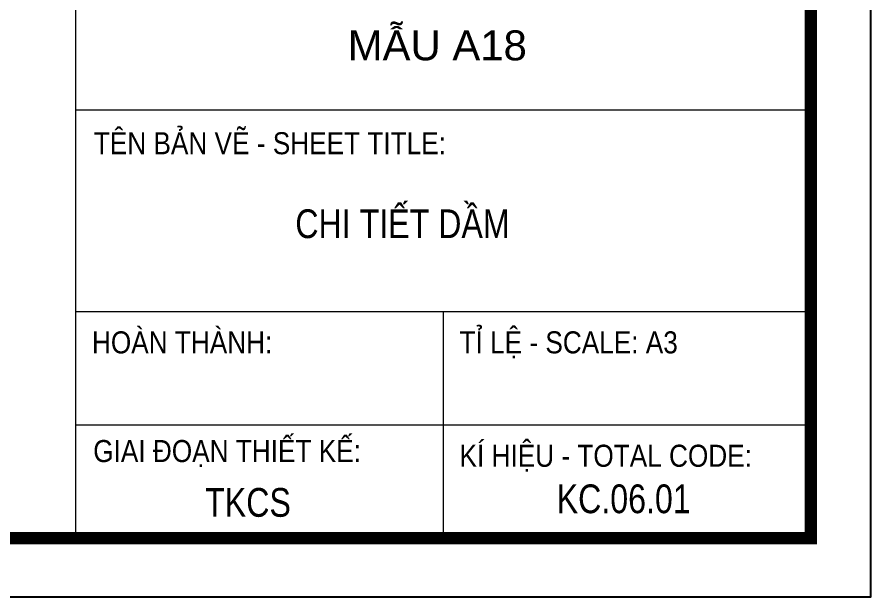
# Model space of a CAD drawing. Header units: millimetres. Extents: x 176375 to 193799, y -1565 to 5860.
# Drawn here: x 192019 to 193799, y -1565 to -356 of the extents above; entities that cross this region are included whole.
import ezdxf
from ezdxf.enums import TextEntityAlignment as Align

# ---------------------------------------------------------------- set-up
doc = ezdxf.new("R2010")
doc.units = ezdxf.units.MM
doc.header["$LTSCALE"] = 250
doc.header["$MEASUREMENT"] = 0
doc.layers.get('DEFPOINTS').update_dxf_attribs({"color": 87})
doc.layers.add('06.TEXT', color=2, linetype='Continuous')
doc.layers.add('08.TEXTBEAM', color=2, linetype='Continuous')
doc.layers.add('Xref khung ten  A3 TKCS$0$A-KY HIEU', color=34, linetype='Continuous', lineweight=20)
doc.layers.add('Xref khung ten  A3 TKCS$0$A-TEXT', color=9, linetype='Continuous', lineweight=18)
doc.styles.add('ARIAL', font='arial.ttf', dxfattribs={"width": 0.6})
doc.styles.add('Xref khung ten  A3 TKCS$0$A1-arial', font='arial.ttf', dxfattribs={"width": 0.8})
doc.styles.add('Xref khung ten  A3 TKCS$0$AA - Arial - Regular', font='arial.ttf', dxfattribs={"height": 250})
doc.styles.add('Xref khung ten  A3 TKCS$0$ARIAL', font='arial.ttf')

# ---------------------------------------------------------------- blocks, each defined once
blk = doc.blocks.new('Xref khung ten  A3 TKCS')
at = {"layer": 'DEFPOINTS', "color": 125}
blk.add_lwpolyline([(-57730.367, -13938.757), (-57310.367, -13938.757), (-57310.367, -13641.757), (-57730.367, -13641.757)], close=True, dxfattribs=at)
at = {"layer": 'Xref khung ten  A3 TKCS$0$A-KY HIEU', "color": 0}
for p, q in [((-57376.705, -13646.66), (-57376.705, -13933.853)), ((-57376.705, -13898.111), (-57315.382, -13898.111)), ((-57376.705, -13914.931), (-57315.382, -13914.931)), ((-57346.043, -13914.931), (-57346.043, -13933.853)), ((-57376.705, -13924.392), (-57315.382, -13924.392))]:
    blk.add_line(p, q, dxfattribs=at)
at = {"layer": 'Xref khung ten  A3 TKCS$0$A-KY HIEU', "color": 0, "const_width": 1.022}
blk.add_lwpolyline([(-57716.022, -13933.853), (-57716.022, -13646.66), (-57315.382, -13646.66), (-57315.382, -13933.853)], close=True, dxfattribs=at)
at = {"layer": 'Xref khung ten  A3 TKCS$0$A-TEXT', "style": 'Xref khung ten  A3 TKCS$0$AA - Arial - Regular'}
blk.add_text('MẪU A18', height=2.5, dxfattribs=at).set_placement((-57346.538, -13892.734), align=Align.MIDDLE_CENTER)
at = {"layer": 'Xref khung ten  A3 TKCS$0$A-TEXT', "style": 'Xref khung ten  A3 TKCS$0$ARIAL', "width": 0.85}
for s, p in [('TÊN BẢN VẼ - SHEET TITLE:', (-57375.188, -13900.9)), ('GIAI ĐOẠN THIẾT KẾ:', (-57375.236, -13926.583))]:
    blk.add_text(s, height=1.83967, dxfattribs=at).set_placement(p, align=Align.MIDDLE_LEFT)
for s, p in [('HOÀN THÀNH:', (-57375.343, -13918.435)), ('TỈ LỆ - SCALE: A3', (-57344.682, -13918.435)), ('KÍ HIỆU - TOTAL CODE:', (-57344.682, -13927.896))]:
    blk.add_text(s, height=1.83967, dxfattribs=at).set_placement(p)
at = {"layer": 'Xref khung ten  A3 TKCS$0$A-TEXT', "color": 6, "style": 'Xref khung ten  A3 TKCS$0$A1-arial', "width": 0.8}
blk.add_text('TKCS', height=2.4, dxfattribs=at).set_placement((-57365.901, -13932.068))

msp = doc.modelspace()

# ---------------------------------------------------------------- block references
at = {"layer": '08.TEXTBEAM', "xscale": 25, "yscale": 25, "zscale": 25}
msp.add_blockref('Xref khung ten  A3 TKCS', (1626558.3, 346903.6), dxfattribs=at)

# ---------------------------------------------------------------- texts
at = {"layer": '06.TEXT', "color": 4, "style": 'ARIAL', "width": 0.8}
for s, p in [('CHI TIẾT DẦM', (192598.8, -816.8)), ('KC.06.01', (193143.8, -1390.6))]:
    msp.add_text(s, height=60, dxfattribs=at).set_placement(p)

doc.saveas('drawing.dxf')
